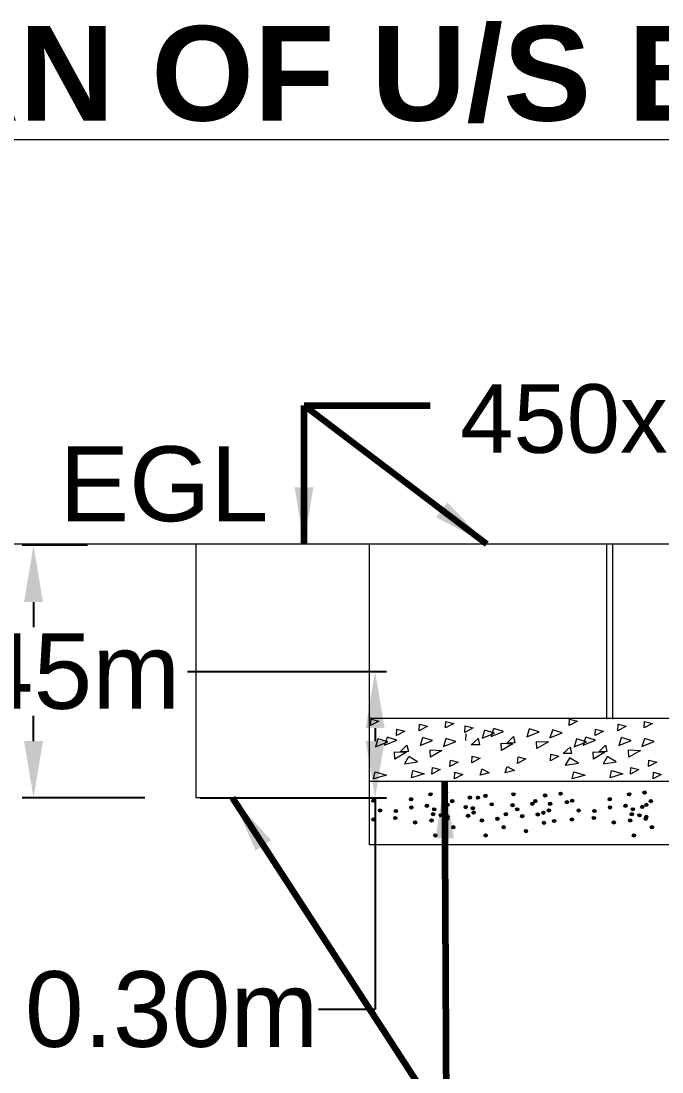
# Model space of a CAD drawing. Header units: inches. Extents: x 15 to 141071, y -30183 to 14738.
# Drawn here: x 70592.97 to 70603.15, y -9389.77 to -9373.1 of the extents above; entities that cross this region are included whole.
import ezdxf

# ---------------------------------------------------------------- set-up
doc = ezdxf.new("R2010")
doc.units = ezdxf.units.IN
doc.header["$MEASUREMENT"] = 0
doc.header["$PDMODE"] = 3
doc.layers.add('LINE', color=7, linetype='Continuous')
doc.styles.add('Arial B heading -200', font='arialbd.ttf', dxfattribs={"height": 0.6})
doc.styles.add('Arial-200', font='arial.ttf')
doc.styles.get("Standard").update_dxf_attribs({"font": 'arial.ttf'})
doc.dimstyles.get("Standard").update_dxf_attribs({"dimtxt": 0.18, "dimasz": 0.18, "dimexe": 0.18, "dimexo": 0.0625, "dimgap": 0.09, "dimtad": 0, "dimtih": 1, "dimtoh": 1, "dimdec": 4, "dimzin": 0, "dimdsep": 46, "dimtxsty": 'Standard', "dimcen": 0.09, "dimadec": 0, "dimazin": 0, "dimtfac": 1, "dimtdec": 4, "dimtofl": 0, "dimtmove": 0, "dimatfit": 3, "dimfxl": 1, "dimtolj": 1, "dimtzin": 0, "dimarcsym": 0})

# ---------------------------------------------------------------- blocks, each defined once
blk = doc.blocks.new('*D219')
at = {"layer": 'Defpoints', "color": 0, "ltscale": 0.5, "transparency": 16777216}
for p in [(70595.55, -9383.416), (70598.593, -9383.416), (70595.751, -9385.423)]:
    blk.add_point(p, dxfattribs=at)
at = {"layer": 'LINE', "color": 7, "ltscale": 0.5, "transparency": 16777216}
for p, q in [((70595.613, -9383.416), (70598.773, -9383.416)), ((70598.593, -9384.316), (70598.593, -9384.523)), ((70595.813, -9385.423), (70598.773, -9385.423)), ((70598.593, -9385.423), (70598.593, -9388.782)), ((70598.593, -9388.782), (70597.693, -9388.782))]:
    blk.add_line(p, q, dxfattribs=at)
for points in [[(70598.443, -9384.316), (70598.743, -9384.316), (70598.593, -9383.416)], [(70598.443, -9384.523), (70598.743, -9384.523), (70598.593, -9385.423)]]:
    blk.add_solid(points, dxfattribs=at)
at = {"layer": 'LINE', "color": 7, "lineweight": 20, "ltscale": 0.5, "transparency": 16777216, "insert": (70595.362, -9388.782), "char_height": 1.2, "attachment_point": 5}
blk.add_mtext('\\A1;0.30m', dxfattribs=at)
blk = doc.blocks.new('*D220')
at = {"layer": 'Defpoints', "color": 0, "ltscale": 0.5, "transparency": 16777216}
for p in [(70595.55, -9383.416), (70598.593, -9383.416), (70595.751, -9385.423)]:
    blk.add_point(p, dxfattribs=at)
at = {"layer": 'LINE', "color": 7, "ltscale": 0.5, "transparency": 16777216}
for p, q in [((70595.613, -9383.416), (70598.773, -9383.416)), ((70598.593, -9384.316), (70598.593, -9384.523)), ((70595.813, -9385.423), (70598.773, -9385.423)), ((70598.593, -9385.423), (70598.593, -9388.782)), ((70598.593, -9388.782), (70597.693, -9388.782))]:
    blk.add_line(p, q, dxfattribs=at)
for points in [[(70598.443, -9384.316), (70598.743, -9384.316), (70598.593, -9383.416)], [(70598.443, -9384.523), (70598.743, -9384.523), (70598.593, -9385.423)]]:
    blk.add_solid(points, dxfattribs=at)
at = {"layer": 'LINE', "color": 7, "lineweight": 20, "ltscale": 0.5, "transparency": 16777216, "insert": (70595.362, -9388.782), "char_height": 1.2, "attachment_point": 5}
blk.add_mtext('\\A1;0.30m', dxfattribs=at)
blk = doc.blocks.new('*D221')
at = {"layer": 'Defpoints', "color": 0, "ltscale": 0.5, "transparency": 16777216}
for p in [(70593.169, -9381.416), (70594.088, -9381.416), (70594.998, -9385.423)]:
    blk.add_point(p, dxfattribs=at)
at = {"layer": 'LINE', "color": 7, "ltscale": 0.5, "transparency": 16777216}
for p, q in [((70594.026, -9381.416), (70592.989, -9381.416)), ((70593.169, -9382.316), (70593.169, -9382.717)), ((70593.169, -9384.523), (70593.169, -9384.122)), ((70594.936, -9385.423), (70592.989, -9385.423))]:
    blk.add_line(p, q, dxfattribs=at)
for points in [[(70593.019, -9382.316), (70593.319, -9382.316), (70593.169, -9381.416)], [(70593.019, -9384.523), (70593.319, -9384.523), (70593.169, -9385.423)]]:
    blk.add_solid(points, dxfattribs=at)
at = {"layer": 'LINE', "color": 7, "lineweight": 20, "ltscale": 0.5, "transparency": 16777216, "insert": (70593.169, -9383.419), "char_height": 1.2, "attachment_point": 5}
blk.add_mtext('\\A1;0.45m', dxfattribs=at)

msp = doc.modelspace()

# ---------------------------------------------------------------- hatches: boundary and pattern name
at = {"layer": 'LINE', "lineweight": 20, "ltscale": 0.5}
for points in [[(70599.744195, -9385.340102, -1), (70599.69275, -9385.340102, -1)], [(70599.744195, -9385.340102, -1), (70599.69275, -9385.340102, -1)], [(70601.564982, -9385.357381, -1), (70601.513537, -9385.357381, -1)], [(70601.564982, -9385.357381, -1), (70601.513537, -9385.357381, -1)], [(70602.897787, -9385.340102, -1), (70602.846342, -9385.340102, -1)], [(70602.897787, -9385.340102, -1), (70602.846342, -9385.340102, -1)], [(70598.593943, -9385.468463, -1), (70598.542498, -9385.468463, -1)], [(70598.593943, -9385.468463, -1), (70598.542498, -9385.468463, -1)], [(70599.190292, -9385.444657, -1), (70599.138847, -9385.444657, -1)], [(70599.190292, -9385.444657, -1), (70599.138847, -9385.444657, -1)], [(70599.497499, -9385.367003, -1), (70599.446055, -9385.367003, -1)], [(70599.497499, -9385.367003, -1), (70599.446055, -9385.367003, -1)], [(70599.843384, -9385.474152, -1), (70599.791939, -9385.474152, -1)], [(70599.843384, -9385.474152, -1), (70599.791939, -9385.474152, -1)], [(70600.123955, -9385.418838, -1), (70600.072511, -9385.418838, -1)], [(70600.123955, -9385.418838, -1), (70600.072511, -9385.418838, -1)], [(70600.25019, -9385.410895, -1), (70600.202444, -9385.430049, -1)], [(70600.25019, -9385.410895, -1), (70600.202444, -9385.430049, -1)], [(70600.370651, -9385.391938, -1), (70600.319206, -9385.391938, -1)], [(70600.370651, -9385.391938, -1), (70600.319206, -9385.391938, -1)], [(70600.469839, -9385.525988, -1), (70600.418395, -9385.525988, -1)], [(70600.469839, -9385.525988, -1), (70600.418395, -9385.525988, -1)], [(70600.816321, -9385.367003, -1), (70600.764877, -9385.367003, -1)], [(70600.816321, -9385.367003, -1), (70600.764877, -9385.367003, -1)], [(70601.115409, -9385.51609, -1), (70601.063965, -9385.51609, -1)], [(70601.115409, -9385.51609, -1), (70601.063965, -9385.51609, -1)], [(70601.162206, -9385.474152, -1), (70601.110761, -9385.474152, -1)], [(70601.162206, -9385.474152, -1), (70601.110761, -9385.474152, -1)], [(70601.318286, -9385.384282, -1), (70601.266842, -9385.384282, -1)], [(70601.318286, -9385.384282, -1), (70601.266842, -9385.384282, -1)], [(70601.397897, -9385.516828, -1), (70601.346453, -9385.516828, -1)], [(70601.397897, -9385.516828, -1), (70601.346453, -9385.516828, -1)], [(70601.66417, -9385.491431, -1), (70601.612726, -9385.491431, -1)], [(70601.66417, -9385.491431, -1), (70601.612726, -9385.491431, -1)], [(70601.747534, -9385.468463, -1), (70601.69609, -9385.468463, -1)], [(70601.747534, -9385.468463, -1), (70601.69609, -9385.468463, -1)], [(70602.343884, -9385.444657, -1), (70602.292439, -9385.444657, -1)], [(70602.343884, -9385.444657, -1), (70602.292439, -9385.444657, -1)], [(70602.651091, -9385.367003, -1), (70602.599646, -9385.367003, -1)], [(70602.651091, -9385.367003, -1), (70602.599646, -9385.367003, -1)], [(70602.996975, -9385.474152, -1), (70602.945531, -9385.474152, -1)], [(70602.996975, -9385.474152, -1), (70602.945531, -9385.474152, -1)], [(70598.697518, -9385.623977, -1), (70598.646073, -9385.623977, -1)], [(70598.697518, -9385.623977, -1), (70598.646073, -9385.623977, -1)], [(70598.947983, -9385.632062, -1), (70598.896538, -9385.632062, -1)], [(70598.947983, -9385.632062, -1), (70598.896538, -9385.632062, -1)], [(70599.194404, -9385.575149, -1), (70599.14296, -9385.575149, -1)], [(70599.194404, -9385.575149, -1), (70599.14296, -9385.575149, -1)], [(70599.4411, -9385.548249, -1), (70599.389655, -9385.548249, -1)], [(70599.4411, -9385.548249, -1), (70599.389655, -9385.548249, -1)], [(70599.540288, -9385.682299, -1), (70599.488844, -9385.682299, -1)], [(70599.540288, -9385.682299, -1), (70599.488844, -9385.682299, -1)], [(70599.557126, -9385.605115, -1), (70599.505682, -9385.605115, -1)], [(70599.557126, -9385.605115, -1), (70599.505682, -9385.605115, -1)], [(70599.707631, -9385.566244, -1), (70599.656187, -9385.566244, -1)], [(70599.707631, -9385.566244, -1), (70599.656187, -9385.566244, -1)], [(70599.771028, -9385.533614, -1), (70599.719583, -9385.533614, -1)], [(70599.771028, -9385.533614, -1), (70599.719583, -9385.533614, -1)], [(70600.057285, -9385.569338, -1), (70600.00584, -9385.569338, -1)], [(70600.057285, -9385.569338, -1), (70600.00584, -9385.569338, -1)], [(70600.169423, -9385.588261, -1), (70600.117978, -9385.588261, -1)], [(70600.169423, -9385.588261, -1), (70600.117978, -9385.588261, -1)], [(70600.183582, -9385.656951, -1), (70600.132137, -9385.656951, -1)], [(70600.183582, -9385.656951, -1), (70600.132137, -9385.656951, -1)], [(70600.694204, -9385.683507, -1), (70600.642759, -9385.683507, -1)], [(70600.694204, -9385.683507, -1), (70600.642759, -9385.683507, -1)], [(70600.801548, -9385.540634, -1), (70600.750103, -9385.540634, -1)], [(70600.801548, -9385.540634, -1), (70600.750103, -9385.540634, -1)], [(70600.875948, -9385.605115, -1), (70600.824504, -9385.605115, -1)], [(70600.875948, -9385.605115, -1), (70600.824504, -9385.605115, -1)], [(70601.20149, -9385.685672, -1), (70601.150045, -9385.685672, -1)], [(70601.20149, -9385.685672, -1), (70601.150045, -9385.685672, -1)], [(70601.290553, -9385.659701, -1), (70601.239108, -9385.659701, -1)], [(70601.290553, -9385.659701, -1), (70601.239108, -9385.659701, -1)], [(70601.377913, -9385.622394, -1), (70601.326468, -9385.622394, -1)], [(70601.377913, -9385.622394, -1), (70601.326468, -9385.622394, -1)], [(70601.85111, -9385.623977, -1), (70601.799665, -9385.623977, -1)], [(70601.85111, -9385.623977, -1), (70601.799665, -9385.623977, -1)], [(70602.101575, -9385.632062, -1), (70602.05013, -9385.632062, -1)], [(70602.101575, -9385.632062, -1), (70602.05013, -9385.632062, -1)], [(70602.347996, -9385.575149, -1), (70602.296551, -9385.575149, -1)], [(70602.347996, -9385.575149, -1), (70602.296551, -9385.575149, -1)], [(70602.594691, -9385.548249, -1), (70602.543247, -9385.548249, -1)], [(70602.594691, -9385.548249, -1), (70602.543247, -9385.548249, -1)], [(70602.69388, -9385.682299, -1), (70602.642435, -9385.682299, -1)], [(70602.69388, -9385.682299, -1), (70602.642435, -9385.682299, -1)], [(70602.710718, -9385.605115, -1), (70602.659273, -9385.605115, -1)], [(70602.710718, -9385.605115, -1), (70602.659273, -9385.605115, -1)], [(70602.861223, -9385.566244, -1), (70602.809779, -9385.566244, -1)], [(70602.861223, -9385.566244, -1), (70602.809779, -9385.566244, -1)], [(70602.924619, -9385.533614, -1), (70602.873175, -9385.533614, -1)], [(70602.924619, -9385.533614, -1), (70602.873175, -9385.533614, -1)], [(70598.590173, -9385.76685, -1), (70598.538729, -9385.76685, -1)], [(70598.590173, -9385.76685, -1), (70598.538729, -9385.76685, -1)], [(70598.939827, -9385.742299, -1), (70598.888382, -9385.742299, -1)], [(70598.939827, -9385.742299, -1), (70598.888382, -9385.742299, -1)], [(70599.254031, -9385.813262, -1), (70599.202586, -9385.813262, -1)], [(70599.254031, -9385.813262, -1), (70599.202586, -9385.813262, -1)], [(70599.514808, -9385.781687, -1), (70599.463364, -9385.781687, -1)], [(70599.514808, -9385.781687, -1), (70599.463364, -9385.781687, -1)], [(70599.663699, -9385.700301, -1), (70599.612255, -9385.700301, -1)], [(70599.663699, -9385.700301, -1), (70599.612255, -9385.700301, -1)], [(70599.761504, -9385.754786, -1), (70599.710059, -9385.754786, -1)], [(70599.761504, -9385.754786, -1), (70599.710059, -9385.754786, -1)], [(70599.771044, -9385.724114, -1), (70599.719599, -9385.724114, -1)], [(70599.771044, -9385.724114, -1), (70599.719599, -9385.724114, -1)], [(70600.092837, -9385.698854, -1), (70600.045091, -9385.718008, -1)], [(70600.092837, -9385.698854, -1), (70600.045091, -9385.718008, -1)], [(70600.314357, -9385.781687, -1), (70600.262912, -9385.781687, -1)], [(70600.314357, -9385.781687, -1), (70600.262912, -9385.781687, -1)], [(70600.561052, -9385.754786, -1), (70600.509608, -9385.754786, -1)], [(70600.561052, -9385.754786, -1), (70600.509608, -9385.754786, -1)], [(70600.954794, -9385.712573, -1), (70600.90335, -9385.712573, -1)], [(70600.954794, -9385.712573, -1), (70600.90335, -9385.712573, -1)], [(70601.300678, -9385.819723, -1), (70601.249234, -9385.819723, -1)], [(70601.300678, -9385.819723, -1), (70601.249234, -9385.819723, -1)], [(70601.461293, -9385.789926, -1), (70601.409849, -9385.789926, -1)], [(70601.461293, -9385.789926, -1), (70601.409849, -9385.789926, -1)], [(70601.743765, -9385.76685, -1), (70601.69232, -9385.76685, -1)], [(70601.743765, -9385.76685, -1), (70601.69232, -9385.76685, -1)], [(70602.093419, -9385.742299, -1), (70602.041974, -9385.742299, -1)], [(70602.093419, -9385.742299, -1), (70602.041974, -9385.742299, -1)], [(70602.407623, -9385.813262, -1), (70602.356178, -9385.813262, -1)], [(70602.407623, -9385.813262, -1), (70602.356178, -9385.813262, -1)], [(70602.6684, -9385.781687, -1), (70602.616955, -9385.781687, -1)], [(70602.6684, -9385.781687, -1), (70602.616955, -9385.781687, -1)], [(70602.817291, -9385.700301, -1), (70602.765846, -9385.700301, -1)], [(70602.817291, -9385.700301, -1), (70602.765846, -9385.700301, -1)], [(70602.915096, -9385.754786, -1), (70602.863651, -9385.754786, -1)], [(70602.915096, -9385.754786, -1), (70602.863651, -9385.754786, -1)], [(70602.924636, -9385.724114, -1), (70602.873191, -9385.724114, -1)], [(70602.924636, -9385.724114, -1), (70602.873191, -9385.724114, -1)], [(70599.574435, -9386.019799, -1), (70599.52299, -9386.019799, -1)], [(70599.574435, -9386.019799, -1), (70599.52299, -9386.019799, -1)], [(70599.860692, -9385.888836, -1), (70599.809248, -9385.888836, -1)], [(70599.860692, -9385.888836, -1), (70599.809248, -9385.888836, -1)], [(70600.373983, -9386.019799, -1), (70600.322539, -9386.019799, -1)], [(70600.373983, -9386.019799, -1), (70600.322539, -9386.019799, -1)], [(70600.660241, -9385.888836, -1), (70600.608796, -9385.888836, -1)], [(70600.660241, -9385.888836, -1), (70600.608796, -9385.888836, -1)], [(70601.014421, -9385.950685, -1), (70600.962976, -9385.950685, -1)], [(70601.014421, -9385.950685, -1), (70600.962976, -9385.950685, -1)], [(70602.728027, -9386.019799, -1), (70602.676582, -9386.019799, -1)], [(70602.728027, -9386.019799, -1), (70602.676582, -9386.019799, -1)], [(70603.014284, -9385.888836, -1), (70602.962839, -9385.888836, -1)], [(70603.014284, -9385.888836, -1), (70602.962839, -9385.888836, -1)]]:
    msp.add_hatch(color=7, dxfattribs=at).paths.add_polyline_path(points)

# ---------------------------------------------------------------- linework, layer by layer
at = {"linetype": 'ByBlock', "lineweight": 20, "ltscale": 0.5}
msp.add_line((70595.750874, -9381.397373), (70580.335722, -9381.397373), dxfattribs=at)
at = {"layer": 'LINE', "color": 7, "lineweight": 20, "ltscale": 0.5}
for p, q in [((70606.335235, -9381.397373), (70591.057951, -9381.397373)), ((70606.335235, -9381.397373), (70591.057951, -9381.397373)), ((70595.750874, -9385.422566), (70595.750874, -9381.397373)), ((70595.750874, -9385.422566), (70595.750874, -9381.397373)), ((70598.503441, -9384.172311), (70598.503441, -9381.403472)), ((70598.503441, -9384.172311), (70598.503441, -9381.403472)), ((70598.503441, -9384.17841), (70598.503441, -9381.409572)), ((70598.503441, -9386.166211), (70598.503441, -9381.409572)), ((70598.503441, -9384.17841), (70598.503441, -9381.409572)), ((70598.503441, -9386.166211), (70598.503441, -9381.409572)), ((70602.271328, -9384.172311), (70602.271328, -9381.403472)), ((70602.271328, -9384.172311), (70602.271328, -9381.403472)), ((70602.370001, -9384.172311), (70602.370001, -9381.403472)), ((70602.370001, -9384.172311), (70602.370001, -9381.403472)), ((70606.236562, -9384.166211), (70598.503441, -9384.166211)), ((70606.236562, -9384.166211), (70598.503441, -9384.166211)), ((70598.522354, -9384.277159), (70598.528623, -9384.172909)), ((70598.522354, -9384.277159), (70598.528623, -9384.172909)), ((70598.653785, -9384.205422), (70598.522354, -9384.277159)), ((70598.653785, -9384.205422), (70598.522354, -9384.277159)), ((70598.528623, -9384.172909), (70598.653785, -9384.205422)), ((70598.528623, -9384.172909), (70598.653785, -9384.205422)), ((70598.93188, -9384.436506), (70598.938148, -9384.332256)), ((70598.93188, -9384.436506), (70598.938148, -9384.332256)), ((70598.938148, -9384.332256), (70599.063311, -9384.364769)), ((70598.938148, -9384.332256), (70599.063311, -9384.364769)), ((70599.292215, -9384.359222), (70599.298484, -9384.254972)), ((70599.292215, -9384.359222), (70599.298484, -9384.254972)), ((70599.423646, -9384.287485), (70599.292215, -9384.359222)), ((70599.423646, -9384.287485), (70599.292215, -9384.359222)), ((70599.298484, -9384.254972), (70599.423646, -9384.287485)), ((70599.298484, -9384.254972), (70599.423646, -9384.287485)), ((70599.71216, -9384.313628), (70599.718429, -9384.209379)), ((70599.71216, -9384.313628), (70599.718429, -9384.209379)), ((70599.843591, -9384.241892), (70599.71216, -9384.313628)), ((70599.843591, -9384.241892), (70599.71216, -9384.313628)), ((70599.718429, -9384.209379), (70599.843591, -9384.241892)), ((70599.718429, -9384.209379), (70599.843591, -9384.241892)), ((70600.01651, -9384.385385), (70600.022778, -9384.281135)), ((70600.01651, -9384.385385), (70600.022778, -9384.281135)), ((70600.147941, -9384.313648), (70600.01651, -9384.385385)), ((70600.147941, -9384.313648), (70600.01651, -9384.385385)), ((70600.022778, -9384.281135), (70600.147941, -9384.313648)), ((70600.022778, -9384.281135), (70600.147941, -9384.313648)), ((70600.474817, -9384.328823), (70600.437353, -9384.451313)), ((70600.474817, -9384.328823), (70600.437353, -9384.451313)), ((70600.633096, -9384.372177), (70600.476231, -9384.324199)), ((70600.633096, -9384.372177), (70600.476231, -9384.324199)), ((70601.039452, -9384.332099), (70601.001988, -9384.454589)), ((70601.039452, -9384.332099), (70601.001988, -9384.454589)), ((70601.197731, -9384.375453), (70601.040866, -9384.327475)), ((70601.197731, -9384.375453), (70601.040866, -9384.327475)), ((70601.675946, -9384.277159), (70601.682214, -9384.172909)), ((70601.675946, -9384.277159), (70601.682214, -9384.172909)), ((70601.807377, -9384.205422), (70601.675946, -9384.277159)), ((70601.807377, -9384.205422), (70601.675946, -9384.277159)), ((70601.682214, -9384.172909), (70601.807377, -9384.205422)), ((70601.682214, -9384.172909), (70601.807377, -9384.205422)), ((70602.085472, -9384.436506), (70602.09174, -9384.332256)), ((70602.085472, -9384.436506), (70602.09174, -9384.332256)), ((70602.09174, -9384.332256), (70602.216903, -9384.364769)), ((70602.09174, -9384.332256), (70602.216903, -9384.364769)), ((70602.445807, -9384.359222), (70602.452076, -9384.254972)), ((70602.445807, -9384.359222), (70602.452076, -9384.254972)), ((70602.577238, -9384.287485), (70602.445807, -9384.359222)), ((70602.577238, -9384.287485), (70602.445807, -9384.359222)), ((70602.452076, -9384.254972), (70602.577238, -9384.287485)), ((70602.452076, -9384.254972), (70602.577238, -9384.287485)), ((70602.865752, -9384.313628), (70602.87202, -9384.209379)), ((70602.865752, -9384.313628), (70602.87202, -9384.209379)), ((70602.997183, -9384.241892), (70602.865752, -9384.313628)), ((70602.997183, -9384.241892), (70602.865752, -9384.313628)), ((70602.87202, -9384.209379), (70602.997183, -9384.241892)), ((70602.87202, -9384.209379), (70602.997183, -9384.241892)), ((70598.635705, -9384.492575), (70598.598241, -9384.615065)), ((70598.635705, -9384.492575), (70598.598241, -9384.615065)), ((70598.793984, -9384.535929), (70598.637119, -9384.487951)), ((70598.793984, -9384.535929), (70598.637119, -9384.487951)), ((70598.781966, -9384.465524), (70598.744501, -9384.588015)), ((70598.781966, -9384.465524), (70598.744501, -9384.588015)), ((70598.940245, -9384.508878), (70598.78338, -9384.4609)), ((70598.940245, -9384.508878), (70598.78338, -9384.4609)), ((70599.063311, -9384.364769), (70598.93188, -9384.436506)), ((70599.063311, -9384.364769), (70598.93188, -9384.436506)), ((70599.346601, -9384.468801), (70599.309136, -9384.591291)), ((70599.346601, -9384.468801), (70599.309136, -9384.591291)), ((70599.50488, -9384.512155), (70599.348015, -9384.464177)), ((70599.50488, -9384.512155), (70599.348015, -9384.464177)), ((70599.71456, -9384.486795), (70599.677096, -9384.609286)), ((70599.71456, -9384.486795), (70599.677096, -9384.609286)), ((70599.872839, -9384.530149), (70599.715974, -9384.482172)), ((70599.872839, -9384.530149), (70599.715974, -9384.482172)), ((70600.032602, -9384.513268), (70600.03887, -9384.409018)), ((70600.032602, -9384.513268), (70600.03887, -9384.409018)), ((70600.119723, -9384.584409), (70600.227034, -9384.479983)), ((70600.119723, -9384.584409), (70600.227034, -9384.479983)), ((70600.227034, -9384.479983), (70600.249019, -9384.582081)), ((70600.227034, -9384.479983), (70600.249019, -9384.582081)), ((70600.328557, -9384.355873), (70600.291092, -9384.478364)), ((70600.328557, -9384.355873), (70600.291092, -9384.478364)), ((70600.291092, -9384.478364), (70600.486836, -9384.399227)), ((70600.291092, -9384.478364), (70600.486836, -9384.399227)), ((70600.486836, -9384.399227), (70600.329971, -9384.351249)), ((70600.486836, -9384.399227), (70600.329971, -9384.351249)), ((70600.437353, -9384.451313), (70600.633096, -9384.372177)), ((70600.437353, -9384.451313), (70600.633096, -9384.372177)), ((70600.684358, -9384.554209), (70600.791669, -9384.449783)), ((70600.684358, -9384.554209), (70600.791669, -9384.449783)), ((70600.791669, -9384.449783), (70600.813654, -9384.551881)), ((70600.791669, -9384.449783), (70600.813654, -9384.551881)), ((70601.001988, -9384.454589), (70601.197731, -9384.375453)), ((70601.001988, -9384.454589), (70601.197731, -9384.375453)), ((70601.407412, -9384.350094), (70601.369947, -9384.472584)), ((70601.407412, -9384.350094), (70601.369947, -9384.472584)), ((70601.369947, -9384.472584), (70601.565691, -9384.393448)), ((70601.369947, -9384.472584), (70601.565691, -9384.393448)), ((70601.565691, -9384.393448), (70601.408826, -9384.34547)), ((70601.565691, -9384.393448), (70601.408826, -9384.34547)), ((70601.789297, -9384.492575), (70601.751832, -9384.615065)), ((70601.789297, -9384.492575), (70601.751832, -9384.615065)), ((70601.947576, -9384.535929), (70601.790711, -9384.487951)), ((70601.947576, -9384.535929), (70601.790711, -9384.487951)), ((70601.935557, -9384.465524), (70601.898093, -9384.588015)), ((70601.935557, -9384.465524), (70601.898093, -9384.588015)), ((70602.093836, -9384.508878), (70601.936972, -9384.4609)), ((70602.093836, -9384.508878), (70601.936972, -9384.4609)), ((70602.216903, -9384.364769), (70602.085472, -9384.436506)), ((70602.216903, -9384.364769), (70602.085472, -9384.436506)), ((70602.500192, -9384.468801), (70602.462728, -9384.591291)), ((70602.500192, -9384.468801), (70602.462728, -9384.591291)), ((70602.658471, -9384.512155), (70602.501606, -9384.464177)), ((70602.658471, -9384.512155), (70602.501606, -9384.464177)), ((70602.868152, -9384.486795), (70602.830687, -9384.609286)), ((70602.868152, -9384.486795), (70602.830687, -9384.609286)), ((70603.026431, -9384.530149), (70602.869566, -9384.482172)), ((70603.026431, -9384.530149), (70602.869566, -9384.482172)), ((70598.598241, -9384.615065), (70598.793984, -9384.535929)), ((70598.598241, -9384.615065), (70598.793984, -9384.535929)), ((70598.744501, -9384.588015), (70598.940245, -9384.508878)), ((70598.744501, -9384.588015), (70598.940245, -9384.508878)), ((70598.991507, -9384.69091), (70599.098817, -9384.586485)), ((70598.991507, -9384.69091), (70599.098817, -9384.586485)), ((70599.098817, -9384.586485), (70599.120802, -9384.688583)), ((70599.098817, -9384.586485), (70599.120802, -9384.688583)), ((70599.309136, -9384.591291), (70599.50488, -9384.512155)), ((70599.309136, -9384.591291), (70599.50488, -9384.512155)), ((70599.465077, -9384.663342), (70599.653572, -9384.670372)), ((70599.469936, -9384.777896), (70599.465077, -9384.663342)), ((70599.465077, -9384.663342), (70599.653572, -9384.670372)), ((70599.469936, -9384.777896), (70599.465077, -9384.663342)), ((70599.653572, -9384.670372), (70599.469936, -9384.777896)), ((70599.653572, -9384.670372), (70599.469936, -9384.777896)), ((70599.677096, -9384.609286), (70599.872839, -9384.530149)), ((70599.677096, -9384.609286), (70599.872839, -9384.530149)), ((70600.249019, -9384.582081), (70600.119723, -9384.584409)), ((70600.249019, -9384.582081), (70600.119723, -9384.584409)), ((70600.598152, -9384.671394), (70600.593293, -9384.55684)), ((70600.593293, -9384.55684), (70600.781789, -9384.56387)), ((70600.598152, -9384.671394), (70600.593293, -9384.55684)), ((70600.593293, -9384.55684), (70600.781789, -9384.56387)), ((70600.781789, -9384.56387), (70600.598152, -9384.671394)), ((70600.781789, -9384.56387), (70600.598152, -9384.671394)), ((70600.813654, -9384.551881), (70600.684358, -9384.554209)), ((70600.813654, -9384.551881), (70600.684358, -9384.554209)), ((70601.157928, -9384.52664), (70601.346423, -9384.53367)), ((70601.162787, -9384.641194), (70601.157928, -9384.52664)), ((70601.157928, -9384.52664), (70601.346423, -9384.53367)), ((70601.162787, -9384.641194), (70601.157928, -9384.52664)), ((70601.346423, -9384.53367), (70601.162787, -9384.641194)), ((70601.346423, -9384.53367), (70601.162787, -9384.641194)), ((70601.580463, -9384.72111), (70601.687774, -9384.616684)), ((70601.580463, -9384.72111), (70601.687774, -9384.616684)), ((70601.687774, -9384.616684), (70601.709759, -9384.718782)), ((70601.687774, -9384.616684), (70601.709759, -9384.718782)), ((70601.751832, -9384.615065), (70601.947576, -9384.535929)), ((70601.751832, -9384.615065), (70601.947576, -9384.535929)), ((70601.898093, -9384.588015), (70602.093836, -9384.508878)), ((70601.898093, -9384.588015), (70602.093836, -9384.508878)), ((70602.145098, -9384.69091), (70602.252409, -9384.586485)), ((70602.145098, -9384.69091), (70602.252409, -9384.586485)), ((70602.252409, -9384.586485), (70602.274394, -9384.688583)), ((70602.252409, -9384.586485), (70602.274394, -9384.688583)), ((70602.462728, -9384.591291), (70602.658471, -9384.512155)), ((70602.462728, -9384.591291), (70602.658471, -9384.512155)), ((70602.618668, -9384.663342), (70602.807164, -9384.670372)), ((70602.623527, -9384.777896), (70602.618668, -9384.663342)), ((70602.618668, -9384.663342), (70602.807164, -9384.670372)), ((70602.623527, -9384.777896), (70602.618668, -9384.663342)), ((70602.807164, -9384.670372), (70602.623527, -9384.777896)), ((70602.807164, -9384.670372), (70602.623527, -9384.777896)), ((70602.830687, -9384.609286), (70603.026431, -9384.530149)), ((70602.830687, -9384.609286), (70603.026431, -9384.530149)), ((70598.900442, -9384.693542), (70599.088937, -9384.700572)), ((70598.905301, -9384.808096), (70598.900442, -9384.693542)), ((70598.900442, -9384.693542), (70599.088937, -9384.700572)), ((70598.905301, -9384.808096), (70598.900442, -9384.693542)), ((70599.088937, -9384.700572), (70598.905301, -9384.808096)), ((70599.088937, -9384.700572), (70598.905301, -9384.808096)), ((70599.120802, -9384.688583), (70598.991507, -9384.69091)), ((70599.120802, -9384.688583), (70598.991507, -9384.69091)), ((70599.123744, -9384.773463), (70599.058045, -9384.883423)), ((70599.123744, -9384.773463), (70599.058045, -9384.883423)), ((70599.267042, -9384.853449), (70599.126224, -9384.769313)), ((70599.267042, -9384.853449), (70599.126224, -9384.769313)), ((70599.781997, -9384.92727), (70599.788266, -9384.82302)), ((70599.781997, -9384.92727), (70599.788266, -9384.82302)), ((70599.788266, -9384.82302), (70599.913428, -9384.855533)), ((70599.788266, -9384.82302), (70599.913428, -9384.855533)), ((70600.129176, -9384.865924), (70600.135445, -9384.761675)), ((70600.129176, -9384.865924), (70600.135445, -9384.761675)), ((70600.260607, -9384.794188), (70600.129176, -9384.865924)), ((70600.260607, -9384.794188), (70600.129176, -9384.865924)), ((70600.135445, -9384.761675), (70600.260607, -9384.794188)), ((70600.135445, -9384.761675), (70600.260607, -9384.794188)), ((70600.856385, -9384.876149), (70600.862654, -9384.771899)), ((70600.856385, -9384.876149), (70600.862654, -9384.771899)), ((70600.987816, -9384.804412), (70600.856385, -9384.876149)), ((70600.987816, -9384.804412), (70600.856385, -9384.876149)), ((70600.862654, -9384.771899), (70600.987816, -9384.804412)), ((70600.862654, -9384.771899), (70600.987816, -9384.804412)), ((70601.378747, -9384.835252), (70601.385015, -9384.731002)), ((70601.378747, -9384.835252), (70601.385015, -9384.731002)), ((70601.510178, -9384.763515), (70601.378747, -9384.835252)), ((70601.510178, -9384.763515), (70601.378747, -9384.835252)), ((70601.385015, -9384.731002), (70601.510178, -9384.763515)), ((70601.385015, -9384.731002), (70601.510178, -9384.763515)), ((70601.709759, -9384.718782), (70601.580463, -9384.72111)), ((70601.709759, -9384.718782), (70601.580463, -9384.72111)), ((70601.67739, -9384.792561), (70601.611691, -9384.902521)), ((70601.67739, -9384.792561), (70601.611691, -9384.902521)), ((70601.820688, -9384.872546), (70601.67987, -9384.78841)), ((70601.820688, -9384.872546), (70601.67987, -9384.78841)), ((70602.054033, -9384.693542), (70602.242529, -9384.700572)), ((70602.058892, -9384.808096), (70602.054033, -9384.693542)), ((70602.054033, -9384.693542), (70602.242529, -9384.700572)), ((70602.058892, -9384.808096), (70602.054033, -9384.693542)), ((70602.242529, -9384.700572), (70602.058892, -9384.808096)), ((70602.242529, -9384.700572), (70602.058892, -9384.808096)), ((70602.274394, -9384.688583), (70602.145098, -9384.69091)), ((70602.274394, -9384.688583), (70602.145098, -9384.69091)), ((70602.277336, -9384.773463), (70602.211637, -9384.883423)), ((70602.277336, -9384.773463), (70602.211637, -9384.883423)), ((70602.420633, -9384.853449), (70602.279816, -9384.769313)), ((70602.420633, -9384.853449), (70602.279816, -9384.769313)), ((70602.935589, -9384.92727), (70602.941857, -9384.82302)), ((70602.935589, -9384.92727), (70602.941857, -9384.82302)), ((70602.941857, -9384.82302), (70603.06702, -9384.855533)), ((70602.941857, -9384.82302), (70603.06702, -9384.855533)), ((70599.058045, -9384.883423), (70599.267042, -9384.853449)), ((70599.058045, -9384.883423), (70599.267042, -9384.853449)), ((70599.169496, -9385.103097), (70599.192202, -9384.990711)), ((70599.169496, -9385.103097), (70599.192202, -9384.990711)), ((70599.192202, -9384.990711), (70599.373533, -9385.042662)), ((70599.192202, -9384.990711), (70599.373533, -9385.042662)), ((70599.496148, -9385.046196), (70599.502416, -9384.941946)), ((70599.496148, -9385.046196), (70599.502416, -9384.941946)), ((70599.627579, -9384.974459), (70599.496148, -9385.046196)), ((70599.627579, -9384.974459), (70599.496148, -9385.046196)), ((70599.502416, -9384.941946), (70599.627579, -9384.974459)), ((70599.502416, -9384.941946), (70599.627579, -9384.974459)), ((70599.913428, -9384.855533), (70599.781997, -9384.92727)), ((70599.913428, -9384.855533), (70599.781997, -9384.92727)), ((70600.261332, -9385.062819), (70600.292376, -9384.963101)), ((70600.261332, -9385.062819), (70600.292376, -9384.963101)), ((70600.292376, -9384.963101), (70600.406115, -9385.024633)), ((70600.292376, -9384.963101), (70600.406115, -9385.024633)), ((70600.659055, -9385.024733), (70600.690098, -9384.925015)), ((70600.659055, -9385.024733), (70600.690098, -9384.925015)), ((70600.803838, -9384.986546), (70600.659055, -9385.024733)), ((70600.803838, -9384.986546), (70600.659055, -9385.024733)), ((70600.690098, -9384.925015), (70600.803838, -9384.986546)), ((70600.690098, -9384.925015), (70600.803838, -9384.986546)), ((70601.611691, -9384.902521), (70601.820688, -9384.872546)), ((70601.611691, -9384.902521), (70601.820688, -9384.872546)), ((70602.211637, -9384.883423), (70602.420633, -9384.853449)), ((70602.211637, -9384.883423), (70602.420633, -9384.853449)), ((70602.323088, -9385.103097), (70602.345794, -9384.990711)), ((70602.323088, -9385.103097), (70602.345794, -9384.990711)), ((70602.345794, -9384.990711), (70602.527125, -9385.042662)), ((70602.345794, -9384.990711), (70602.527125, -9385.042662)), ((70602.64974, -9385.046196), (70602.656008, -9384.941946)), ((70602.64974, -9385.046196), (70602.656008, -9384.941946)), ((70602.781171, -9384.974459), (70602.64974, -9385.046196)), ((70602.781171, -9384.974459), (70602.64974, -9385.046196)), ((70602.656008, -9384.941946), (70602.781171, -9384.974459)), ((70602.656008, -9384.941946), (70602.781171, -9384.974459)), ((70603.06702, -9384.855533), (70602.935589, -9384.92727)), ((70603.06702, -9384.855533), (70602.935589, -9384.92727)), ((70614.23339, -9385.166211), (70598.503441, -9385.166211)), ((70614.23339, -9385.166211), (70598.503441, -9385.166211)), ((70598.56955, -9385.122195), (70598.592256, -9385.009809)), ((70598.56955, -9385.122195), (70598.592256, -9385.009809)), ((70598.773588, -9385.06176), (70598.56955, -9385.122195)), ((70598.773588, -9385.06176), (70598.56955, -9385.122195)), ((70598.592256, -9385.009809), (70598.773588, -9385.06176)), ((70598.592256, -9385.009809), (70598.773588, -9385.06176)), ((70599.373533, -9385.042662), (70599.169496, -9385.103097)), ((70599.373533, -9385.042662), (70599.169496, -9385.103097)), ((70599.852161, -9385.122204), (70599.858429, -9385.017954)), ((70599.852161, -9385.122204), (70599.858429, -9385.017954)), ((70599.983592, -9385.050467), (70599.852161, -9385.122204)), ((70599.983592, -9385.050467), (70599.852161, -9385.122204)), ((70599.858429, -9385.017954), (70599.983592, -9385.050467)), ((70599.858429, -9385.017954), (70599.983592, -9385.050467)), ((70600.406115, -9385.024633), (70600.261332, -9385.062819)), ((70600.406115, -9385.024633), (70600.261332, -9385.062819)), ((70601.723142, -9385.122195), (70601.745848, -9385.009809)), ((70601.723142, -9385.122195), (70601.745848, -9385.009809)), ((70601.927179, -9385.06176), (70601.723142, -9385.122195)), ((70601.927179, -9385.06176), (70601.723142, -9385.122195)), ((70601.745848, -9385.009809), (70601.927179, -9385.06176)), ((70601.745848, -9385.009809), (70601.927179, -9385.06176)), ((70602.527125, -9385.042662), (70602.323088, -9385.103097)), ((70602.527125, -9385.042662), (70602.323088, -9385.103097)), ((70603.005753, -9385.122204), (70603.012021, -9385.017954)), ((70603.005753, -9385.122204), (70603.012021, -9385.017954)), ((70603.137184, -9385.050467), (70603.005753, -9385.122204)), ((70603.137184, -9385.050467), (70603.005753, -9385.122204)), ((70603.012021, -9385.017954), (70603.137184, -9385.050467)), ((70603.012021, -9385.017954), (70603.137184, -9385.050467)), ((70598.498168, -9385.422566), (70595.750874, -9385.422566)), ((70598.498168, -9385.422566), (70595.750874, -9385.422566)), ((70614.040808, -9386.166211), (70598.503441, -9386.166211)), ((70614.040808, -9386.166211), (70598.503441, -9386.166211))]:
    msp.add_line(p, q, dxfattribs=at)
for centre in [(70599.718473, -9385.340102), (70599.718473, -9385.340102), (70601.53926, -9385.357381), (70601.53926, -9385.357381), (70602.872064, -9385.340102), (70602.872064, -9385.340102), (70598.56822, -9385.468463), (70598.56822, -9385.468463), (70599.16457, -9385.444657), (70599.16457, -9385.444657), (70599.471777, -9385.367003), (70599.471777, -9385.367003), (70599.817661, -9385.474152), (70599.817661, -9385.474152), (70600.098233, -9385.418838), (70600.098233, -9385.418838), (70600.226317, -9385.420472), (70600.226317, -9385.420472), (70600.344929, -9385.391938), (70600.344929, -9385.391938), (70600.444117, -9385.525988), (70600.444117, -9385.525988), (70600.790599, -9385.367003), (70600.790599, -9385.367003), (70601.089687, -9385.51609), (70601.089687, -9385.51609), (70601.136483, -9385.474152), (70601.136483, -9385.474152), (70601.292564, -9385.384282), (70601.292564, -9385.384282), (70601.372175, -9385.516828), (70601.372175, -9385.516828), (70601.638448, -9385.491431), (70601.638448, -9385.491431), (70601.721812, -9385.468463), (70601.721812, -9385.468463), (70602.318161, -9385.444657), (70602.318161, -9385.444657), (70602.625369, -9385.367003), (70602.625369, -9385.367003), (70602.971253, -9385.474152), (70602.971253, -9385.474152), (70598.671796, -9385.623977), (70598.671796, -9385.623977), (70598.922261, -9385.632062), (70598.922261, -9385.632062), (70599.168682, -9385.575149), (70599.168682, -9385.575149), (70599.415378, -9385.548249), (70599.415378, -9385.548249), (70599.514566, -9385.682299), (70599.514566, -9385.682299), (70599.531404, -9385.605115), (70599.531404, -9385.605115), (70599.681909, -9385.566244), (70599.681909, -9385.566244), (70599.745305, -9385.533614), (70599.745305, -9385.533614), (70600.031563, -9385.569338), (70600.031563, -9385.569338), (70600.143701, -9385.588261), (70600.143701, -9385.588261), (70600.15786, -9385.656951), (70600.15786, -9385.656951), (70600.668481, -9385.683507), (70600.668481, -9385.683507), (70600.775826, -9385.540634), (70600.775826, -9385.540634), (70600.850226, -9385.605115), (70600.850226, -9385.605115), (70601.175768, -9385.685672), (70601.175768, -9385.685672), (70601.26483, -9385.659701), (70601.26483, -9385.659701), (70601.352191, -9385.622394), (70601.352191, -9385.622394), (70601.825387, -9385.623977), (70601.825387, -9385.623977), (70602.075852, -9385.632062), (70602.075852, -9385.632062), (70602.322273, -9385.575149), (70602.322273, -9385.575149), (70602.568969, -9385.548249), (70602.568969, -9385.548249), (70602.668158, -9385.682299), (70602.668158, -9385.682299), (70602.684996, -9385.605115), (70602.684996, -9385.605115), (70602.835501, -9385.566244), (70602.835501, -9385.566244), (70602.898897, -9385.533614), (70602.898897, -9385.533614), (70598.564451, -9385.76685), (70598.564451, -9385.76685), (70598.914105, -9385.742299), (70598.914105, -9385.742299), (70599.228309, -9385.813262), (70599.228309, -9385.813262), (70599.489086, -9385.781687), (70599.489086, -9385.781687), (70599.637977, -9385.700301), (70599.637977, -9385.700301), (70599.735782, -9385.754786), (70599.735782, -9385.754786), (70599.745322, -9385.724114), (70599.745322, -9385.724114), (70600.068964, -9385.708431), (70600.068964, -9385.708431), (70600.288634, -9385.781687), (70600.288634, -9385.781687), (70600.53533, -9385.754786), (70600.53533, -9385.754786), (70600.929072, -9385.712573), (70600.929072, -9385.712573), (70601.274956, -9385.819723), (70601.274956, -9385.819723), (70601.435571, -9385.789926), (70601.435571, -9385.789926), (70601.718043, -9385.76685), (70601.718043, -9385.76685), (70602.067696, -9385.742299), (70602.067696, -9385.742299), (70602.3819, -9385.813262), (70602.3819, -9385.813262), (70602.642678, -9385.781687), (70602.642678, -9385.781687), (70602.791569, -9385.700301), (70602.791569, -9385.700301), (70602.889373, -9385.754786), (70602.889373, -9385.754786), (70602.898913, -9385.724114), (70602.898913, -9385.724114), (70599.548713, -9386.019799), (70599.548713, -9386.019799), (70599.83497, -9385.888836), (70599.83497, -9385.888836), (70600.348261, -9386.019799), (70600.348261, -9386.019799), (70600.634518, -9385.888836), (70600.634518, -9385.888836), (70600.988699, -9385.950685), (70600.988699, -9385.950685), (70602.702304, -9386.019799), (70602.702304, -9386.019799), (70602.988562, -9385.888836), (70602.988562, -9385.888836)]:
    msp.add_circle(centre, 0.025722, dxfattribs=at)

# ---------------------------------------------------------------- texts
at = {"layer": 'LINE', "color": 7, "lineweight": 20, "ltscale": 0.5, "attachment_point": 1}
for s, insert, char_height, width, style in [('{\\H1.25x;\\LPLAN OF U/S END TERMINATION\\fTimes New Roman|b1|i0|c0|p18;\\H0.8x; }', (70588.753252, -9373.178722), 1.2, 43.44134988, 'Arial B heading -200'), ('{\\H1.25x;\\LPLAN OF U/S END TERMINATION\\fTimes New Roman|b1|i0|c0|p18;\\H0.8x; }', (70588.753252, -9373.178722), 1.2, 43.44134988, 'Arial B heading -200'), ('{\\fMS Shell Dlg|b0|i0|c0|p32;\\H0.2931x; }EGL', (70593.45009, -9379.84587), 1.18856293, 26.02178806, 'Arial-200')]:
    msp.add_mtext(s, dxfattribs=dict(at, insert=insert, char_height=char_height, width=width, style=style))
at = {"layer": 'LINE', "color": 7, "lineweight": 20, "ltscale": 0.5, "insert": (70599.944408, -9378.860623), "char_height": 1.08842386, "width": 26.02178806, "attachment_point": 1}
msp.add_mtext('450x450x300 C.C Block', dxfattribs=at)

# ---------------------------------------------------------------- dimensions: what is measured, and where the dimension line sits
at = {"layer": 'LINE', "color": 7, "lineweight": 20, "ltscale": 0.5}
dim = msp.add_linear_dim(base=(70593.16852, -9381.416309), p1=(70594.998206, -9385.422566), p2=(70594.088471, -9381.416309), angle=90, text='0.45m', dimstyle='Standard', override={"dimtxt": 1.2, "dimasz": 0.9, "dimclrd": 7, "dimclre": 7, "dimclrt": 7, "dimlwd": 65535, "dimlwe": 65535}, dxfattribs=at)
dim.commit()
dim.dimension.update_dxf_attribs({"geometry": '*D221', "text_midpoint": (70593.16852, -9383.419438)})
for picture in ['*D219', '*D220']:
    dim = msp.add_linear_dim(base=(70598.592997, -9383.416309), p1=(70595.750874, -9385.422566), p2=(70595.5502, -9383.416309), angle=90, text='0.30m', dimstyle='Standard', override={"dimtxt": 1.2, "dimasz": 0.9, "dimclrd": 7, "dimclre": 7, "dimclrt": 7, "dimlwd": 65535, "dimlwe": 65535}, dxfattribs=at)
    dim.commit()
    dim.dimension.update_dxf_attribs({"geometry": picture, "text_midpoint": (70595.362206, -9388.781537), "dimtype": 160})

# ---------------------------------------------------------------- leaders
for points in [[(70597.463929, -9381.397373), (70597.463929, -9379.199148), (70599.466563, -9379.199148)], [(70597.463929, -9381.397373), (70597.463929, -9379.199148), (70599.466563, -9379.199148)], [(70600.369629, -9381.397373), (70597.463929, -9379.199148)], [(70600.369629, -9381.397373), (70597.463929, -9379.199148)], [(70599.694553, -9385.166211), (70599.72283, -9390.645441), (70600.179068, -9390.645441)], [(70599.694553, -9385.166211), (70599.72283, -9390.645441), (70600.179068, -9390.645441)], [(70596.32837, -9385.422566), (70599.72283, -9390.645441)], [(70596.32837, -9385.422566), (70599.72283, -9390.645441)]]:
    msp.add_leader(points, dimstyle='Standard', override={"dimtxt": 1.2, "dimasz": 0.9, "dimclrd": 7, "dimclre": 7, "dimclrt": 7, "dimlwd": 65535, "dimlwe": 65535}, dxfattribs=at)

doc.saveas('drawing.dxf')
